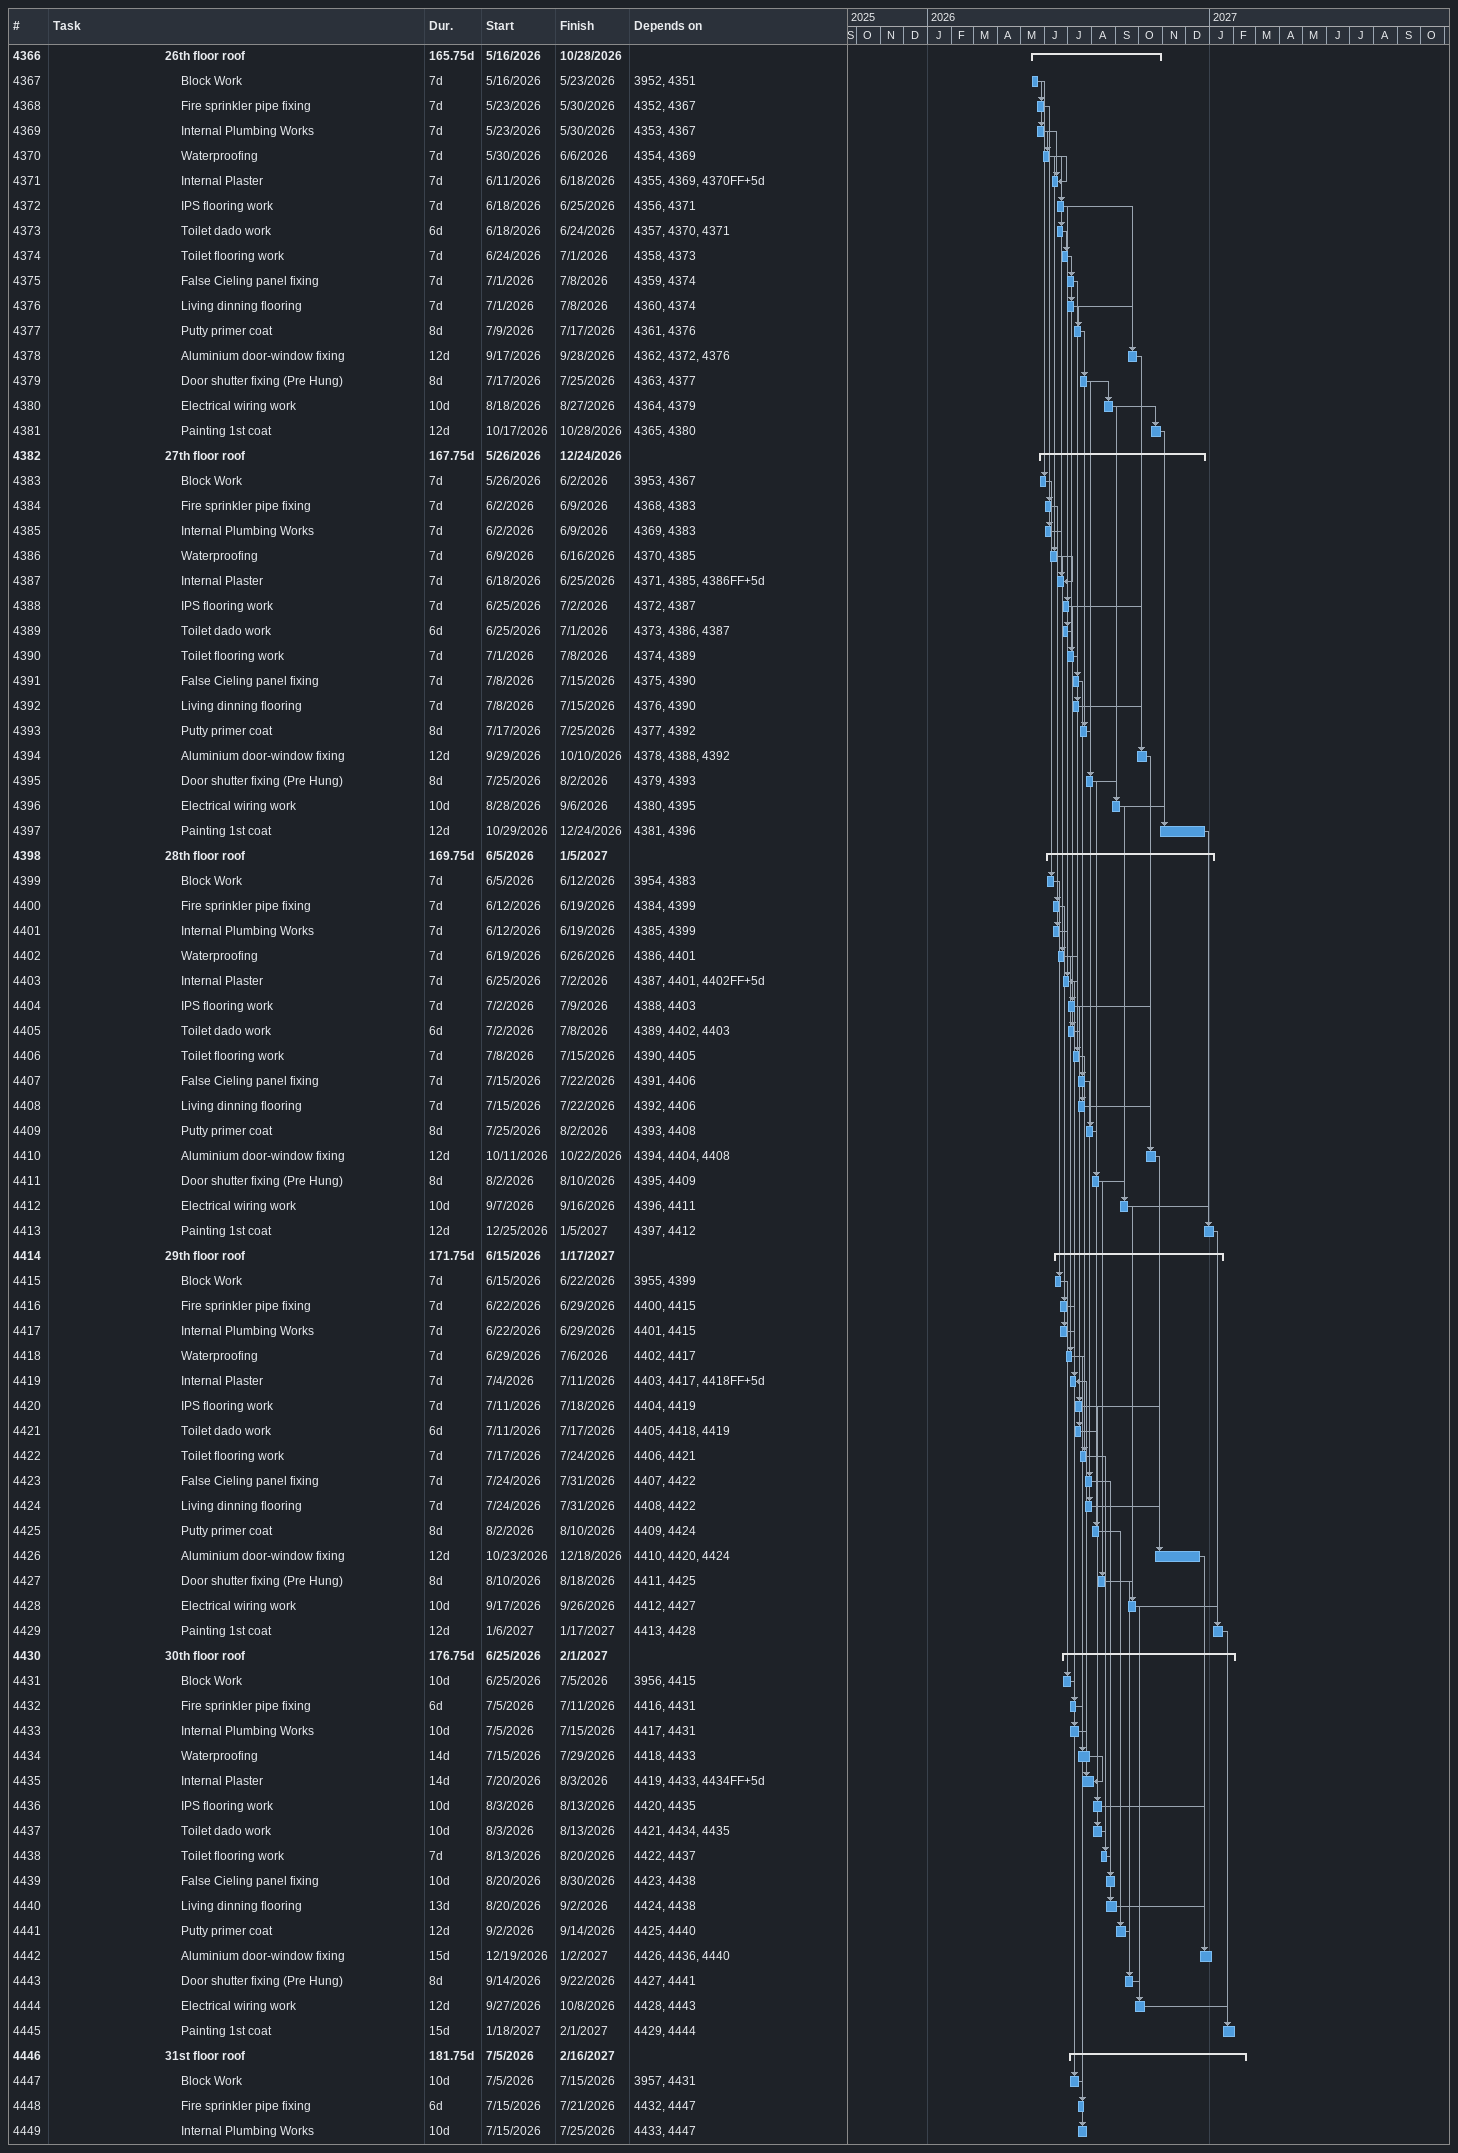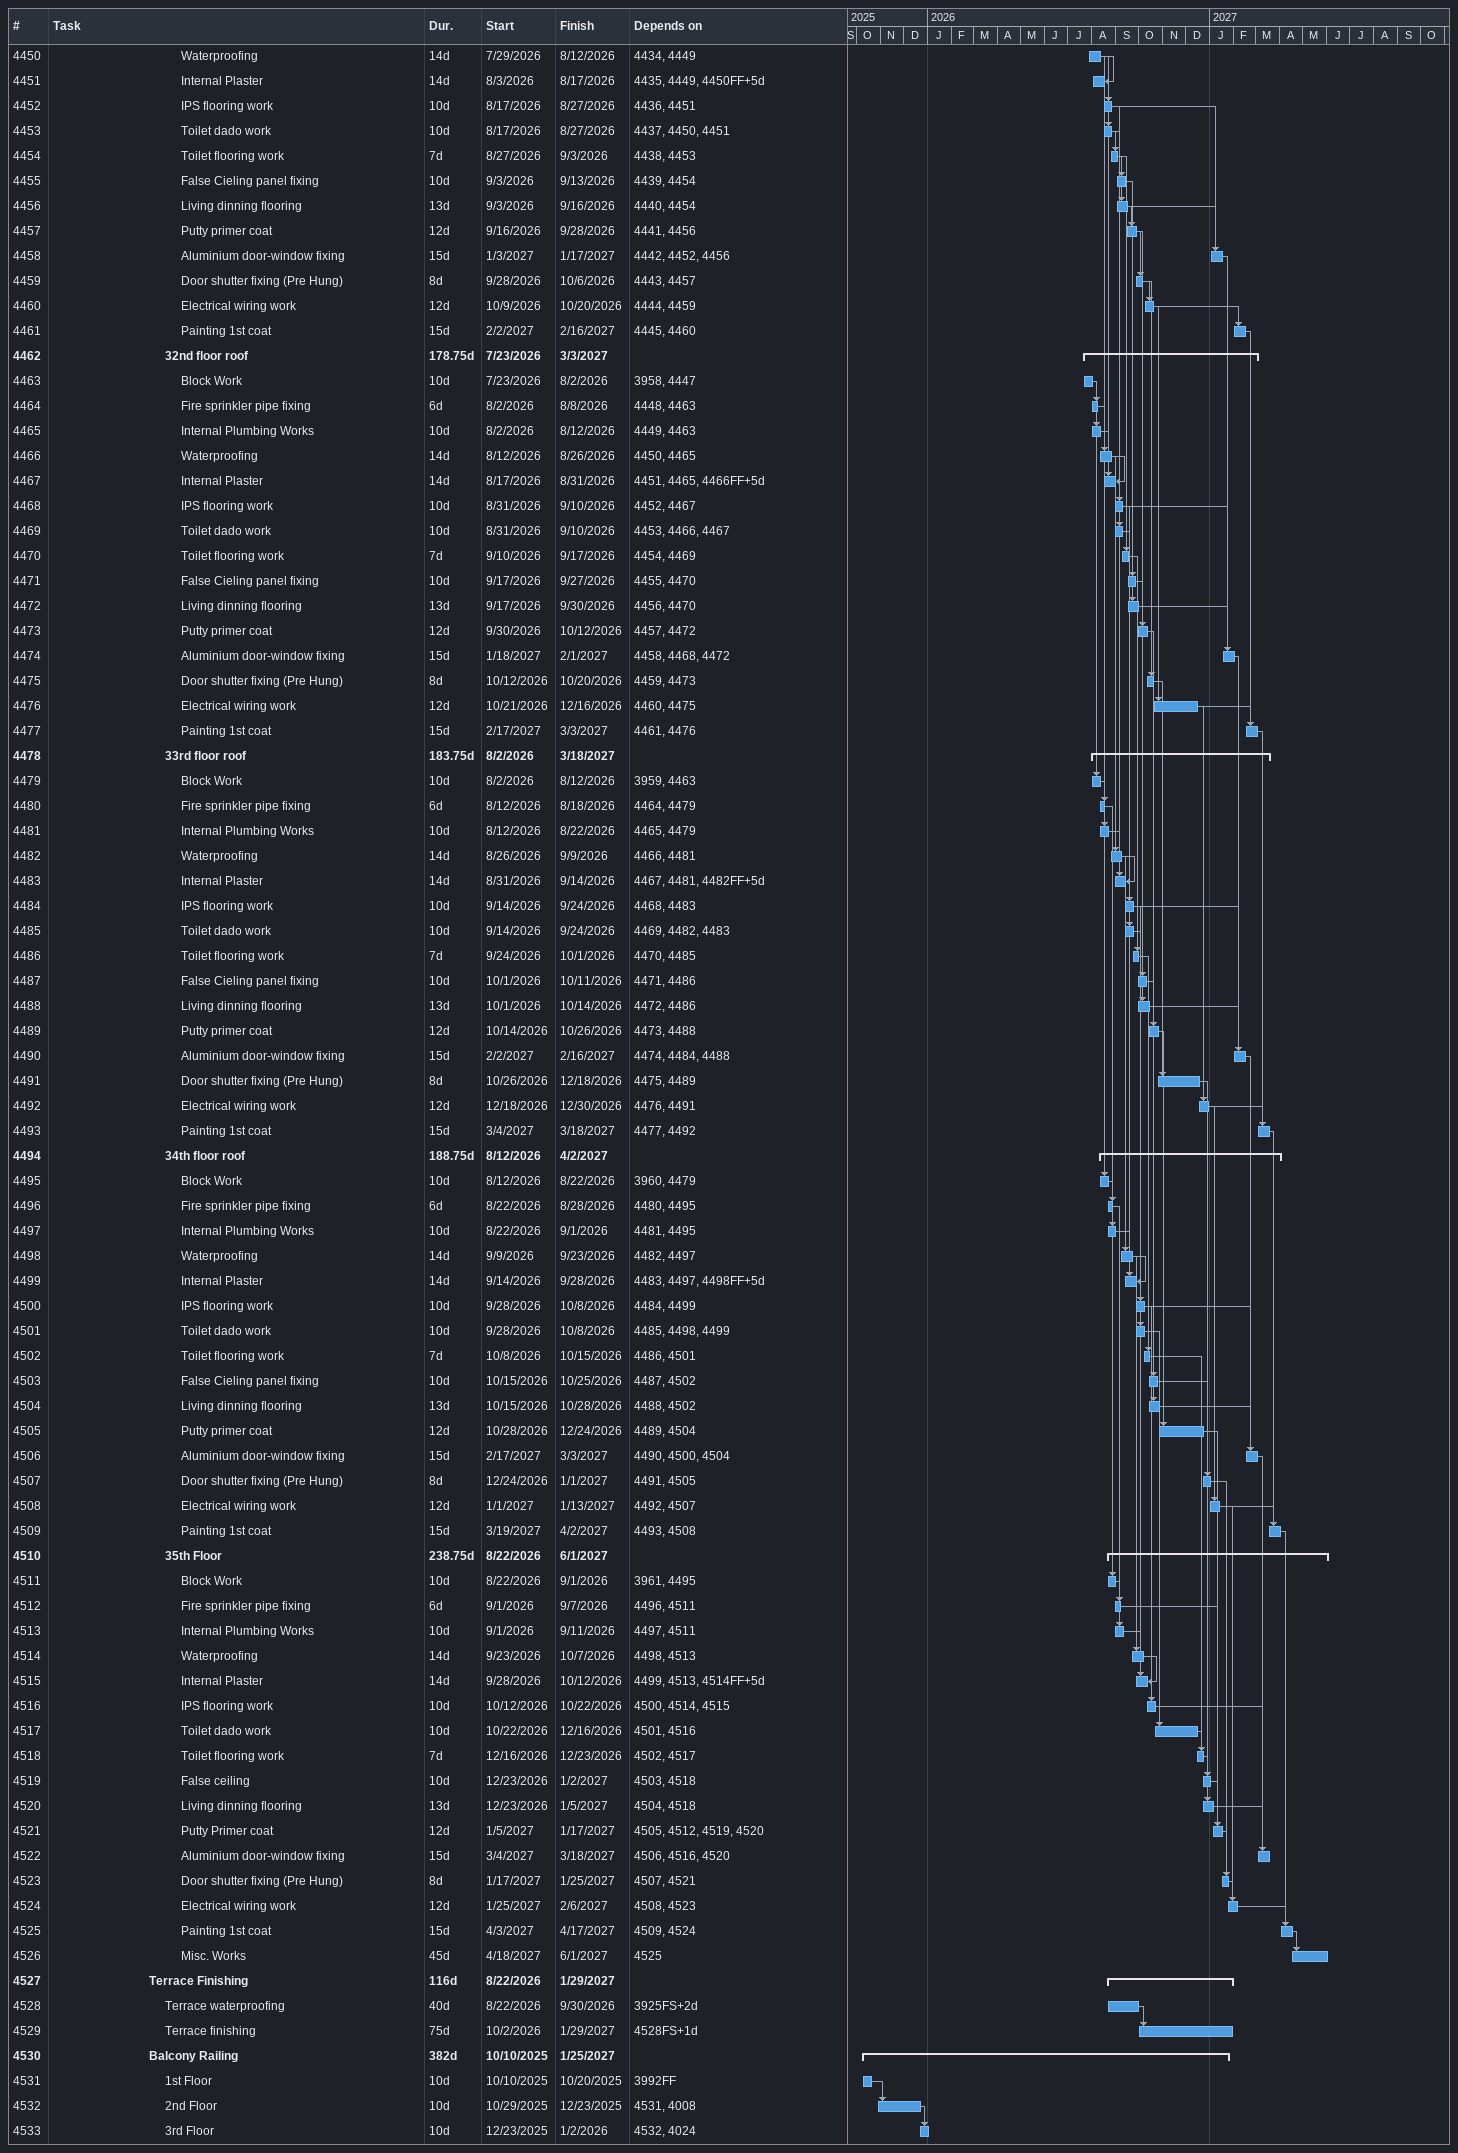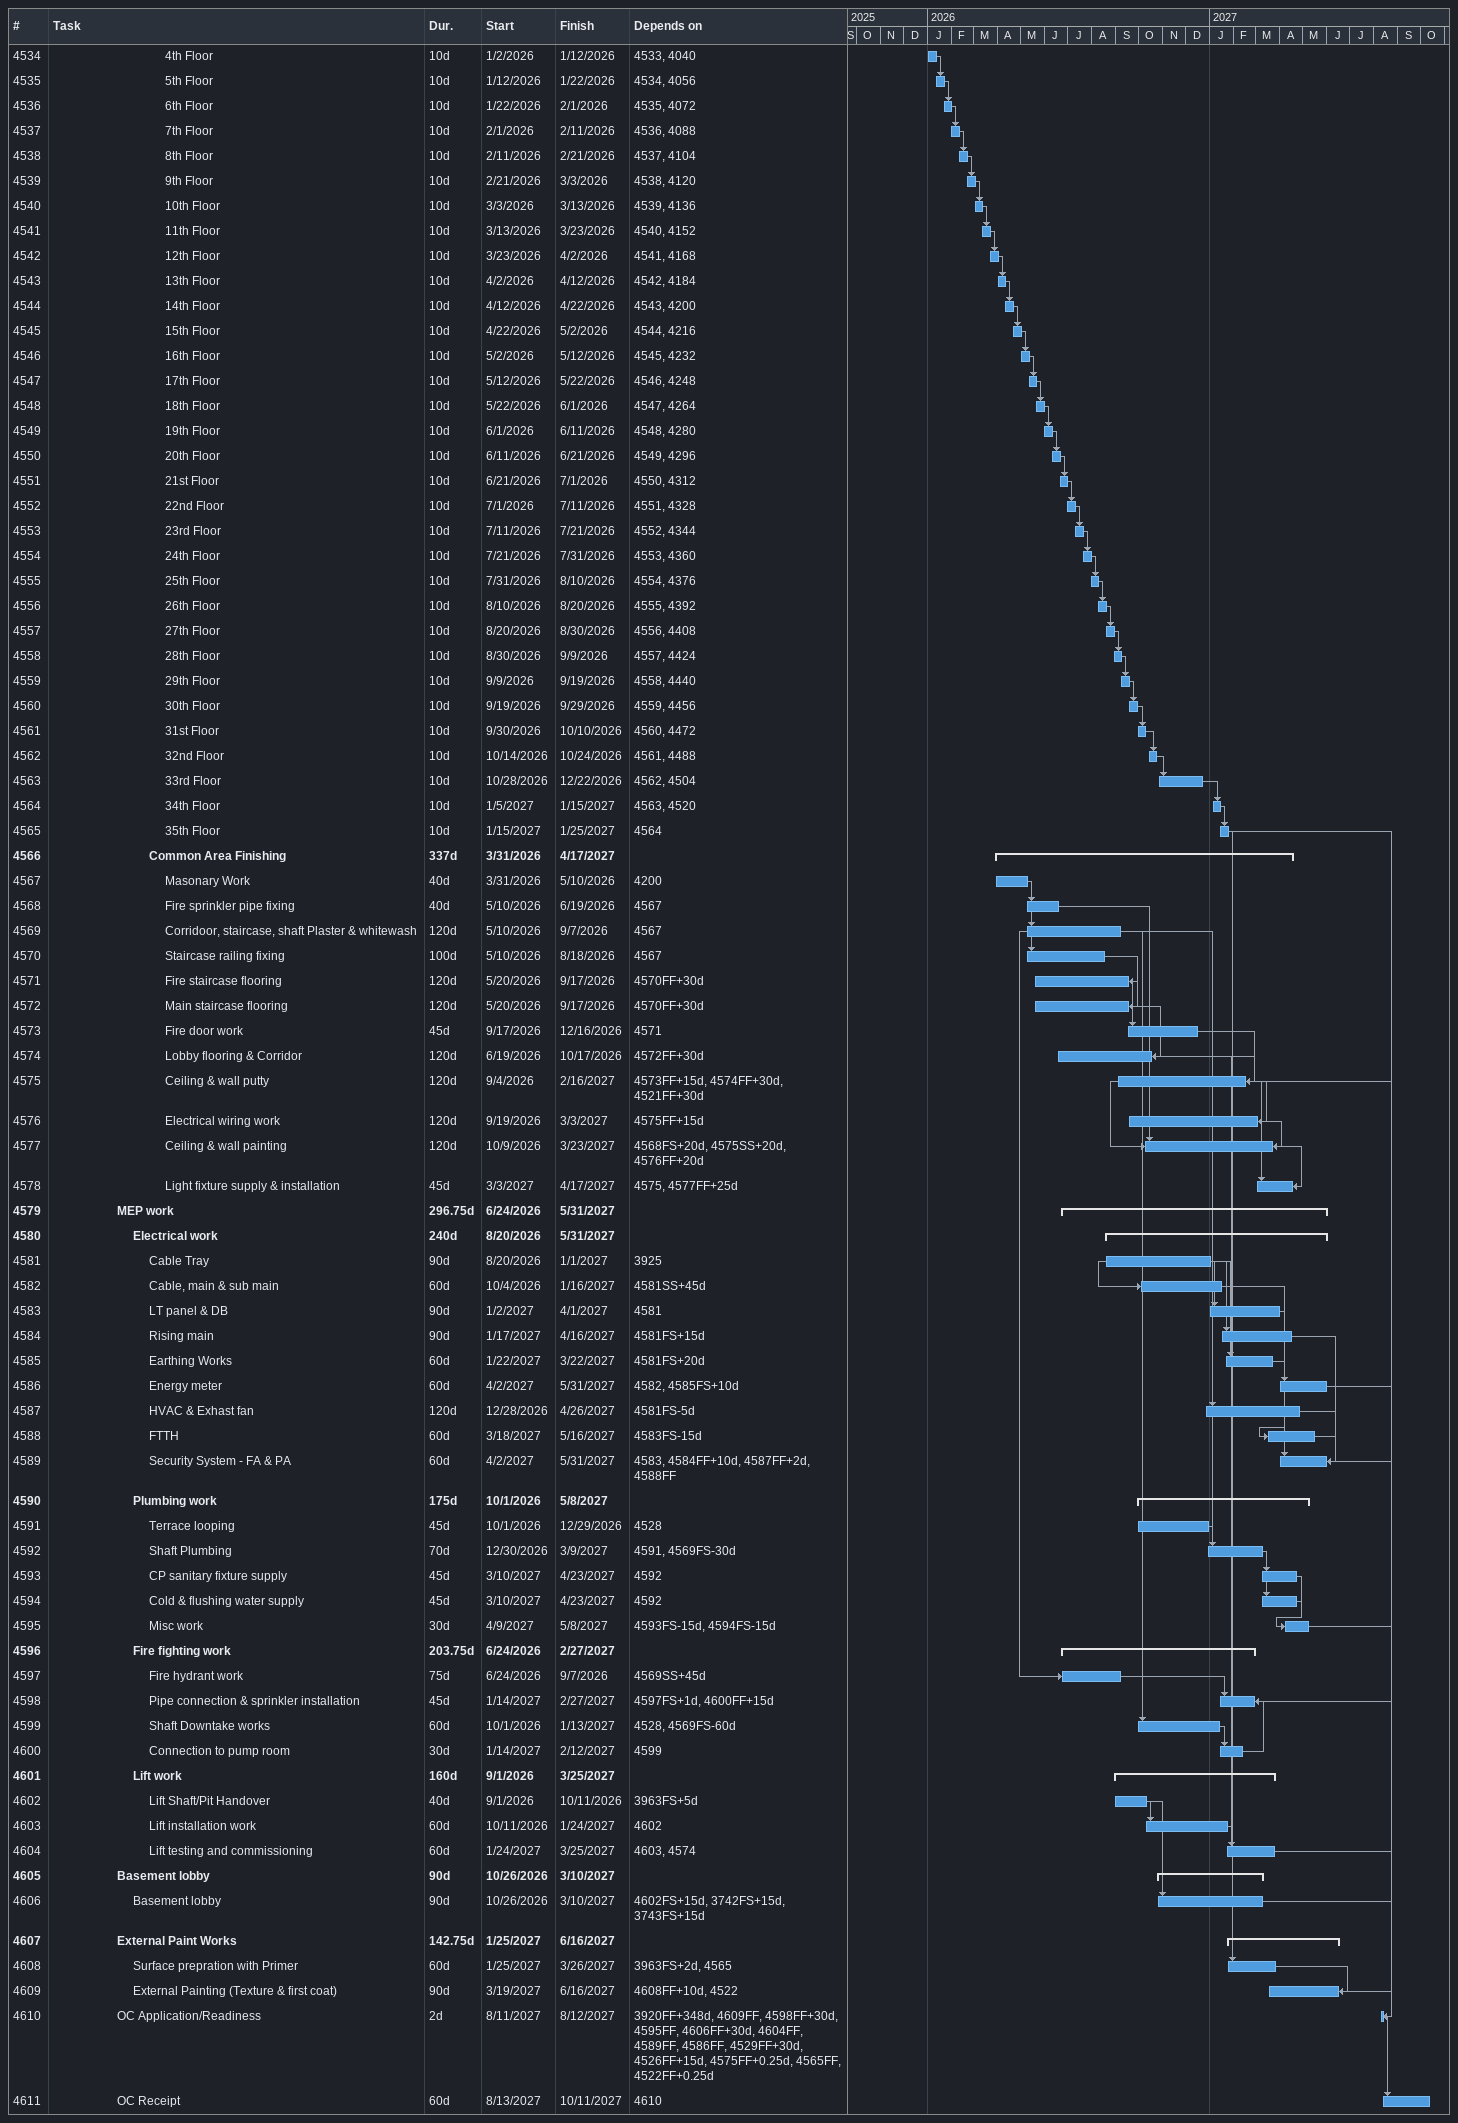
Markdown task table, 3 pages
| ID | Level | Task | Duration | Start | Finish | Predecessors |
|---|---|---|---|---|---|---|
| 4366 | 8 | **26th floor roof** | 165.75d | 2026-05-16 | 2026-10-28 |  |
| 4367 | 9 | Block Work | 7d | 2026-05-16 | 2026-05-23 | 3952, 4351 |
| 4368 | 9 | Fire sprinkler pipe fixing | 7d | 2026-05-23 | 2026-05-30 | 4352, 4367 |
| 4369 | 9 | Internal Plumbing Works | 7d | 2026-05-23 | 2026-05-30 | 4353, 4367 |
| 4370 | 9 | Waterproofing | 7d | 2026-05-30 | 2026-06-06 | 4354, 4369 |
| 4371 | 9 | Internal Plaster | 7d | 2026-06-11 | 2026-06-18 | 4355, 4369, 4370FF+5d |
| 4372 | 9 | IPS flooring work | 7d | 2026-06-18 | 2026-06-25 | 4356, 4371 |
| 4373 | 9 | Toilet dado work | 6d | 2026-06-18 | 2026-06-24 | 4357, 4370, 4371 |
| 4374 | 9 | Toilet flooring work | 7d | 2026-06-24 | 2026-07-01 | 4358, 4373 |
| 4375 | 9 | False Cieling panel fixing | 7d | 2026-07-01 | 2026-07-08 | 4359, 4374 |
| 4376 | 9 | Living dinning flooring | 7d | 2026-07-01 | 2026-07-08 | 4360, 4374 |
| 4377 | 9 | Putty primer coat | 8d | 2026-07-09 | 2026-07-17 | 4361, 4376 |
| 4378 | 9 | Aluminium door-window fixing | 12d | 2026-09-17 | 2026-09-28 | 4362, 4372, 4376 |
| 4379 | 9 | Door shutter fixing (Pre Hung) | 8d | 2026-07-17 | 2026-07-25 | 4363, 4377 |
| 4380 | 9 | Electrical wiring work | 10d | 2026-08-18 | 2026-08-27 | 4364, 4379 |
| 4381 | 9 | Painting 1st coat | 12d | 2026-10-17 | 2026-10-28 | 4365, 4380 |
| 4382 | 8 | **27th floor roof** | 167.75d | 2026-05-26 | 2026-12-24 |  |
| 4383 | 9 | Block Work | 7d | 2026-05-26 | 2026-06-02 | 3953, 4367 |
| 4384 | 9 | Fire sprinkler pipe fixing | 7d | 2026-06-02 | 2026-06-09 | 4368, 4383 |
| 4385 | 9 | Internal Plumbing Works | 7d | 2026-06-02 | 2026-06-09 | 4369, 4383 |
| 4386 | 9 | Waterproofing | 7d | 2026-06-09 | 2026-06-16 | 4370, 4385 |
| 4387 | 9 | Internal Plaster | 7d | 2026-06-18 | 2026-06-25 | 4371, 4385, 4386FF+5d |
| 4388 | 9 | IPS flooring work | 7d | 2026-06-25 | 2026-07-02 | 4372, 4387 |
| 4389 | 9 | Toilet dado work | 6d | 2026-06-25 | 2026-07-01 | 4373, 4386, 4387 |
| 4390 | 9 | Toilet flooring work | 7d | 2026-07-01 | 2026-07-08 | 4374, 4389 |
| 4391 | 9 | False Cieling panel fixing | 7d | 2026-07-08 | 2026-07-15 | 4375, 4390 |
| 4392 | 9 | Living dinning flooring | 7d | 2026-07-08 | 2026-07-15 | 4376, 4390 |
| 4393 | 9 | Putty primer coat | 8d | 2026-07-17 | 2026-07-25 | 4377, 4392 |
| 4394 | 9 | Aluminium door-window fixing | 12d | 2026-09-29 | 2026-10-10 | 4378, 4388, 4392 |
| 4395 | 9 | Door shutter fixing (Pre Hung) | 8d | 2026-07-25 | 2026-08-02 | 4379, 4393 |
| 4396 | 9 | Electrical wiring work | 10d | 2026-08-28 | 2026-09-06 | 4380, 4395 |
| 4397 | 9 | Painting 1st coat | 12d | 2026-10-29 | 2026-12-24 | 4381, 4396 |
| 4398 | 8 | **28th floor roof** | 169.75d | 2026-06-05 | 2027-01-05 |  |
| 4399 | 9 | Block Work | 7d | 2026-06-05 | 2026-06-12 | 3954, 4383 |
| 4400 | 9 | Fire sprinkler pipe fixing | 7d | 2026-06-12 | 2026-06-19 | 4384, 4399 |
| 4401 | 9 | Internal Plumbing Works | 7d | 2026-06-12 | 2026-06-19 | 4385, 4399 |
| 4402 | 9 | Waterproofing | 7d | 2026-06-19 | 2026-06-26 | 4386, 4401 |
| 4403 | 9 | Internal Plaster | 7d | 2026-06-25 | 2026-07-02 | 4387, 4401, 4402FF+5d |
| 4404 | 9 | IPS flooring work | 7d | 2026-07-02 | 2026-07-09 | 4388, 4403 |
| 4405 | 9 | Toilet dado work | 6d | 2026-07-02 | 2026-07-08 | 4389, 4402, 4403 |
| 4406 | 9 | Toilet flooring work | 7d | 2026-07-08 | 2026-07-15 | 4390, 4405 |
| 4407 | 9 | False Cieling panel fixing | 7d | 2026-07-15 | 2026-07-22 | 4391, 4406 |
| 4408 | 9 | Living dinning flooring | 7d | 2026-07-15 | 2026-07-22 | 4392, 4406 |
| 4409 | 9 | Putty primer coat | 8d | 2026-07-25 | 2026-08-02 | 4393, 4408 |
| 4410 | 9 | Aluminium door-window fixing | 12d | 2026-10-11 | 2026-10-22 | 4394, 4404, 4408 |
| 4411 | 9 | Door shutter fixing (Pre Hung) | 8d | 2026-08-02 | 2026-08-10 | 4395, 4409 |
| 4412 | 9 | Electrical wiring work | 10d | 2026-09-07 | 2026-09-16 | 4396, 4411 |
| 4413 | 9 | Painting 1st coat | 12d | 2026-12-25 | 2027-01-05 | 4397, 4412 |
| 4414 | 8 | **29th floor roof** | 171.75d | 2026-06-15 | 2027-01-17 |  |
| 4415 | 9 | Block Work | 7d | 2026-06-15 | 2026-06-22 | 3955, 4399 |
| 4416 | 9 | Fire sprinkler pipe fixing | 7d | 2026-06-22 | 2026-06-29 | 4400, 4415 |
| 4417 | 9 | Internal Plumbing Works | 7d | 2026-06-22 | 2026-06-29 | 4401, 4415 |
| 4418 | 9 | Waterproofing | 7d | 2026-06-29 | 2026-07-06 | 4402, 4417 |
| 4419 | 9 | Internal Plaster | 7d | 2026-07-04 | 2026-07-11 | 4403, 4417, 4418FF+5d |
| 4420 | 9 | IPS flooring work | 7d | 2026-07-11 | 2026-07-18 | 4404, 4419 |
| 4421 | 9 | Toilet dado work | 6d | 2026-07-11 | 2026-07-17 | 4405, 4418, 4419 |
| 4422 | 9 | Toilet flooring work | 7d | 2026-07-17 | 2026-07-24 | 4406, 4421 |
| 4423 | 9 | False Cieling panel fixing | 7d | 2026-07-24 | 2026-07-31 | 4407, 4422 |
| 4424 | 9 | Living dinning flooring | 7d | 2026-07-24 | 2026-07-31 | 4408, 4422 |
| 4425 | 9 | Putty primer coat | 8d | 2026-08-02 | 2026-08-10 | 4409, 4424 |
| 4426 | 9 | Aluminium door-window fixing | 12d | 2026-10-23 | 2026-12-18 | 4410, 4420, 4424 |
| 4427 | 9 | Door shutter fixing (Pre Hung) | 8d | 2026-08-10 | 2026-08-18 | 4411, 4425 |
| 4428 | 9 | Electrical wiring work | 10d | 2026-09-17 | 2026-09-26 | 4412, 4427 |
| 4429 | 9 | Painting 1st coat | 12d | 2027-01-06 | 2027-01-17 | 4413, 4428 |
| 4430 | 8 | **30th floor roof** | 176.75d | 2026-06-25 | 2027-02-01 |  |
| 4431 | 9 | Block Work | 10d | 2026-06-25 | 2026-07-05 | 3956, 4415 |
| 4432 | 9 | Fire sprinkler pipe fixing | 6d | 2026-07-05 | 2026-07-11 | 4416, 4431 |
| 4433 | 9 | Internal Plumbing Works | 10d | 2026-07-05 | 2026-07-15 | 4417, 4431 |
| 4434 | 9 | Waterproofing | 14d | 2026-07-15 | 2026-07-29 | 4418, 4433 |
| 4435 | 9 | Internal Plaster | 14d | 2026-07-20 | 2026-08-03 | 4419, 4433, 4434FF+5d |
| 4436 | 9 | IPS flooring work | 10d | 2026-08-03 | 2026-08-13 | 4420, 4435 |
| 4437 | 9 | Toilet dado work | 10d | 2026-08-03 | 2026-08-13 | 4421, 4434, 4435 |
| 4438 | 9 | Toilet flooring work | 7d | 2026-08-13 | 2026-08-20 | 4422, 4437 |
| 4439 | 9 | False Cieling panel fixing | 10d | 2026-08-20 | 2026-08-30 | 4423, 4438 |
| 4440 | 9 | Living dinning flooring | 13d | 2026-08-20 | 2026-09-02 | 4424, 4438 |
| 4441 | 9 | Putty primer coat | 12d | 2026-09-02 | 2026-09-14 | 4425, 4440 |
| 4442 | 9 | Aluminium door-window fixing | 15d | 2026-12-19 | 2027-01-02 | 4426, 4436, 4440 |
| 4443 | 9 | Door shutter fixing (Pre Hung) | 8d | 2026-09-14 | 2026-09-22 | 4427, 4441 |
| 4444 | 9 | Electrical wiring work | 12d | 2026-09-27 | 2026-10-08 | 4428, 4443 |
| 4445 | 9 | Painting 1st coat | 15d | 2027-01-18 | 2027-02-01 | 4429, 4444 |
| 4446 | 8 | **31st floor roof** | 181.75d | 2026-07-05 | 2027-02-16 |  |
| 4447 | 9 | Block Work | 10d | 2026-07-05 | 2026-07-15 | 3957, 4431 |
| 4448 | 9 | Fire sprinkler pipe fixing | 6d | 2026-07-15 | 2026-07-21 | 4432, 4447 |
| 4449 | 9 | Internal Plumbing Works | 10d | 2026-07-15 | 2026-07-25 | 4433, 4447 |
| 4450 | 9 | Waterproofing | 14d | 2026-07-29 | 2026-08-12 | 4434, 4449 |
| 4451 | 9 | Internal Plaster | 14d | 2026-08-03 | 2026-08-17 | 4435, 4449, 4450FF+5d |
| 4452 | 9 | IPS flooring work | 10d | 2026-08-17 | 2026-08-27 | 4436, 4451 |
| 4453 | 9 | Toilet dado work | 10d | 2026-08-17 | 2026-08-27 | 4437, 4450, 4451 |
| 4454 | 9 | Toilet flooring work | 7d | 2026-08-27 | 2026-09-03 | 4438, 4453 |
| 4455 | 9 | False Cieling panel fixing | 10d | 2026-09-03 | 2026-09-13 | 4439, 4454 |
| 4456 | 9 | Living dinning flooring | 13d | 2026-09-03 | 2026-09-16 | 4440, 4454 |
| 4457 | 9 | Putty primer coat | 12d | 2026-09-16 | 2026-09-28 | 4441, 4456 |
| 4458 | 9 | Aluminium door-window fixing | 15d | 2027-01-03 | 2027-01-17 | 4442, 4452, 4456 |
| 4459 | 9 | Door shutter fixing (Pre Hung) | 8d | 2026-09-28 | 2026-10-06 | 4443, 4457 |
| 4460 | 9 | Electrical wiring work | 12d | 2026-10-09 | 2026-10-20 | 4444, 4459 |
| 4461 | 9 | Painting 1st coat | 15d | 2027-02-02 | 2027-02-16 | 4445, 4460 |
| 4462 | 8 | **32nd floor roof** | 178.75d | 2026-07-23 | 2027-03-03 |  |
| 4463 | 9 | Block Work | 10d | 2026-07-23 | 2026-08-02 | 3958, 4447 |
| 4464 | 9 | Fire sprinkler pipe fixing | 6d | 2026-08-02 | 2026-08-08 | 4448, 4463 |
| 4465 | 9 | Internal Plumbing Works | 10d | 2026-08-02 | 2026-08-12 | 4449, 4463 |
| 4466 | 9 | Waterproofing | 14d | 2026-08-12 | 2026-08-26 | 4450, 4465 |
| 4467 | 9 | Internal Plaster | 14d | 2026-08-17 | 2026-08-31 | 4451, 4465, 4466FF+5d |
| 4468 | 9 | IPS flooring work | 10d | 2026-08-31 | 2026-09-10 | 4452, 4467 |
| 4469 | 9 | Toilet dado work | 10d | 2026-08-31 | 2026-09-10 | 4453, 4466, 4467 |
| 4470 | 9 | Toilet flooring work | 7d | 2026-09-10 | 2026-09-17 | 4454, 4469 |
| 4471 | 9 | False Cieling panel fixing | 10d | 2026-09-17 | 2026-09-27 | 4455, 4470 |
| 4472 | 9 | Living dinning flooring | 13d | 2026-09-17 | 2026-09-30 | 4456, 4470 |
| 4473 | 9 | Putty primer coat | 12d | 2026-09-30 | 2026-10-12 | 4457, 4472 |
| 4474 | 9 | Aluminium door-window fixing | 15d | 2027-01-18 | 2027-02-01 | 4458, 4468, 4472 |
| 4475 | 9 | Door shutter fixing (Pre Hung) | 8d | 2026-10-12 | 2026-10-20 | 4459, 4473 |
| 4476 | 9 | Electrical wiring work | 12d | 2026-10-21 | 2026-12-16 | 4460, 4475 |
| 4477 | 9 | Painting 1st coat | 15d | 2027-02-17 | 2027-03-03 | 4461, 4476 |
| 4478 | 8 | **33rd floor roof** | 183.75d | 2026-08-02 | 2027-03-18 |  |
| 4479 | 9 | Block Work | 10d | 2026-08-02 | 2026-08-12 | 3959, 4463 |
| 4480 | 9 | Fire sprinkler pipe fixing | 6d | 2026-08-12 | 2026-08-18 | 4464, 4479 |
| 4481 | 9 | Internal Plumbing Works | 10d | 2026-08-12 | 2026-08-22 | 4465, 4479 |
| 4482 | 9 | Waterproofing | 14d | 2026-08-26 | 2026-09-09 | 4466, 4481 |
| 4483 | 9 | Internal Plaster | 14d | 2026-08-31 | 2026-09-14 | 4467, 4481, 4482FF+5d |
| 4484 | 9 | IPS flooring work | 10d | 2026-09-14 | 2026-09-24 | 4468, 4483 |
| 4485 | 9 | Toilet dado work | 10d | 2026-09-14 | 2026-09-24 | 4469, 4482, 4483 |
| 4486 | 9 | Toilet flooring work | 7d | 2026-09-24 | 2026-10-01 | 4470, 4485 |
| 4487 | 9 | False Cieling panel fixing | 10d | 2026-10-01 | 2026-10-11 | 4471, 4486 |
| 4488 | 9 | Living dinning flooring | 13d | 2026-10-01 | 2026-10-14 | 4472, 4486 |
| 4489 | 9 | Putty primer coat | 12d | 2026-10-14 | 2026-10-26 | 4473, 4488 |
| 4490 | 9 | Aluminium door-window fixing | 15d | 2027-02-02 | 2027-02-16 | 4474, 4484, 4488 |
| 4491 | 9 | Door shutter fixing (Pre Hung) | 8d | 2026-10-26 | 2026-12-18 | 4475, 4489 |
| 4492 | 9 | Electrical wiring work | 12d | 2026-12-18 | 2026-12-30 | 4476, 4491 |
| 4493 | 9 | Painting 1st coat | 15d | 2027-03-04 | 2027-03-18 | 4477, 4492 |
| 4494 | 8 | **34th floor roof** | 188.75d | 2026-08-12 | 2027-04-02 |  |
| 4495 | 9 | Block Work | 10d | 2026-08-12 | 2026-08-22 | 3960, 4479 |
| 4496 | 9 | Fire sprinkler pipe fixing | 6d | 2026-08-22 | 2026-08-28 | 4480, 4495 |
| 4497 | 9 | Internal Plumbing Works | 10d | 2026-08-22 | 2026-09-01 | 4481, 4495 |
| 4498 | 9 | Waterproofing | 14d | 2026-09-09 | 2026-09-23 | 4482, 4497 |
| 4499 | 9 | Internal Plaster | 14d | 2026-09-14 | 2026-09-28 | 4483, 4497, 4498FF+5d |
| 4500 | 9 | IPS flooring work | 10d | 2026-09-28 | 2026-10-08 | 4484, 4499 |
| 4501 | 9 | Toilet dado work | 10d | 2026-09-28 | 2026-10-08 | 4485, 4498, 4499 |
| 4502 | 9 | Toilet flooring work | 7d | 2026-10-08 | 2026-10-15 | 4486, 4501 |
| 4503 | 9 | False Cieling panel fixing | 10d | 2026-10-15 | 2026-10-25 | 4487, 4502 |
| 4504 | 9 | Living dinning flooring | 13d | 2026-10-15 | 2026-10-28 | 4488, 4502 |
| 4505 | 9 | Putty primer coat | 12d | 2026-10-28 | 2026-12-24 | 4489, 4504 |
| 4506 | 9 | Aluminium door-window fixing | 15d | 2027-02-17 | 2027-03-03 | 4490, 4500, 4504 |
| 4507 | 9 | Door shutter fixing (Pre Hung) | 8d | 2026-12-24 | 2027-01-01 | 4491, 4505 |
| 4508 | 9 | Electrical wiring work | 12d | 2027-01-01 | 2027-01-13 | 4492, 4507 |
| 4509 | 9 | Painting 1st coat | 15d | 2027-03-19 | 2027-04-02 | 4493, 4508 |
| 4510 | 8 | **35th Floor** | 238.75d | 2026-08-22 | 2027-06-01 |  |
| 4511 | 9 | Block Work | 10d | 2026-08-22 | 2026-09-01 | 3961, 4495 |
| 4512 | 9 | Fire sprinkler pipe fixing | 6d | 2026-09-01 | 2026-09-07 | 4496, 4511 |
| 4513 | 9 | Internal Plumbing Works | 10d | 2026-09-01 | 2026-09-11 | 4497, 4511 |
| 4514 | 9 | Waterproofing | 14d | 2026-09-23 | 2026-10-07 | 4498, 4513 |
| 4515 | 9 | Internal Plaster | 14d | 2026-09-28 | 2026-10-12 | 4499, 4513, 4514FF+5d |
| 4516 | 9 | IPS flooring work | 10d | 2026-10-12 | 2026-10-22 | 4500, 4514, 4515 |
| 4517 | 9 | Toilet dado work | 10d | 2026-10-22 | 2026-12-16 | 4501, 4516 |
| 4518 | 9 | Toilet flooring work | 7d | 2026-12-16 | 2026-12-23 | 4502, 4517 |
| 4519 | 9 | False ceiling | 10d | 2026-12-23 | 2027-01-02 | 4503, 4518 |
| 4520 | 9 | Living dinning flooring | 13d | 2026-12-23 | 2027-01-05 | 4504, 4518 |
| 4521 | 9 | Putty Primer coat | 12d | 2027-01-05 | 2027-01-17 | 4505, 4512, 4519, 4520 |
| 4522 | 9 | Aluminium door-window fixing | 15d | 2027-03-04 | 2027-03-18 | 4506, 4516, 4520 |
| 4523 | 9 | Door shutter fixing (Pre Hung) | 8d | 2027-01-17 | 2027-01-25 | 4507, 4521 |
| 4524 | 9 | Electrical wiring work | 12d | 2027-01-25 | 2027-02-06 | 4508, 4523 |
| 4525 | 9 | Painting 1st coat | 15d | 2027-04-03 | 2027-04-17 | 4509, 4524 |
| 4526 | 9 | Misc. Works | 45d | 2027-04-18 | 2027-06-01 | 4525 |
| 4527 | 7 | **Terrace Finishing** | 116d | 2026-08-22 | 2027-01-29 |  |
| 4528 | 8 | Terrace waterproofing | 40d | 2026-08-22 | 2026-09-30 | 3925FS+2d |
| 4529 | 8 | Terrace finishing | 75d | 2026-10-02 | 2027-01-29 | 4528FS+1d |
| 4530 | 7 | **Balcony Railing** | 382d | 2025-10-10 | 2027-01-25 |  |
| 4531 | 8 | 1st Floor | 10d | 2025-10-10 | 2025-10-20 | 3992FF |
| 4532 | 8 | 2nd Floor | 10d | 2025-10-29 | 2025-12-23 | 4531, 4008 |
| 4533 | 8 | 3rd Floor | 10d | 2025-12-23 | 2026-01-02 | 4532, 4024 |
| 4534 | 8 | 4th Floor | 10d | 2026-01-02 | 2026-01-12 | 4533, 4040 |
| 4535 | 8 | 5th Floor | 10d | 2026-01-12 | 2026-01-22 | 4534, 4056 |
| 4536 | 8 | 6th Floor | 10d | 2026-01-22 | 2026-02-01 | 4535, 4072 |
| 4537 | 8 | 7th Floor | 10d | 2026-02-01 | 2026-02-11 | 4536, 4088 |
| 4538 | 8 | 8th Floor | 10d | 2026-02-11 | 2026-02-21 | 4537, 4104 |
| 4539 | 8 | 9th Floor | 10d | 2026-02-21 | 2026-03-03 | 4538, 4120 |
| 4540 | 8 | 10th Floor | 10d | 2026-03-03 | 2026-03-13 | 4539, 4136 |
| 4541 | 8 | 11th Floor | 10d | 2026-03-13 | 2026-03-23 | 4540, 4152 |
| 4542 | 8 | 12th Floor | 10d | 2026-03-23 | 2026-04-02 | 4541, 4168 |
| 4543 | 8 | 13th Floor | 10d | 2026-04-02 | 2026-04-12 | 4542, 4184 |
| 4544 | 8 | 14th Floor | 10d | 2026-04-12 | 2026-04-22 | 4543, 4200 |
| 4545 | 8 | 15th Floor | 10d | 2026-04-22 | 2026-05-02 | 4544, 4216 |
| 4546 | 8 | 16th Floor | 10d | 2026-05-02 | 2026-05-12 | 4545, 4232 |
| 4547 | 8 | 17th Floor | 10d | 2026-05-12 | 2026-05-22 | 4546, 4248 |
| 4548 | 8 | 18th Floor | 10d | 2026-05-22 | 2026-06-01 | 4547, 4264 |
| 4549 | 8 | 19th Floor | 10d | 2026-06-01 | 2026-06-11 | 4548, 4280 |
| 4550 | 8 | 20th Floor | 10d | 2026-06-11 | 2026-06-21 | 4549, 4296 |
| 4551 | 8 | 21st Floor | 10d | 2026-06-21 | 2026-07-01 | 4550, 4312 |
| 4552 | 8 | 22nd Floor | 10d | 2026-07-01 | 2026-07-11 | 4551, 4328 |
| 4553 | 8 | 23rd Floor | 10d | 2026-07-11 | 2026-07-21 | 4552, 4344 |
| 4554 | 8 | 24th Floor | 10d | 2026-07-21 | 2026-07-31 | 4553, 4360 |
| 4555 | 8 | 25th Floor | 10d | 2026-07-31 | 2026-08-10 | 4554, 4376 |
| 4556 | 8 | 26th Floor | 10d | 2026-08-10 | 2026-08-20 | 4555, 4392 |
| 4557 | 8 | 27th Floor | 10d | 2026-08-20 | 2026-08-30 | 4556, 4408 |
| 4558 | 8 | 28th Floor | 10d | 2026-08-30 | 2026-09-09 | 4557, 4424 |
| 4559 | 8 | 29th Floor | 10d | 2026-09-09 | 2026-09-19 | 4558, 4440 |
| 4560 | 8 | 30th Floor | 10d | 2026-09-19 | 2026-09-29 | 4559, 4456 |
| 4561 | 8 | 31st Floor | 10d | 2026-09-30 | 2026-10-10 | 4560, 4472 |
| 4562 | 8 | 32nd Floor | 10d | 2026-10-14 | 2026-10-24 | 4561, 4488 |
| 4563 | 8 | 33rd Floor | 10d | 2026-10-28 | 2026-12-22 | 4562, 4504 |
| 4564 | 8 | 34th Floor | 10d | 2027-01-05 | 2027-01-15 | 4563, 4520 |
| 4565 | 8 | 35th Floor | 10d | 2027-01-15 | 2027-01-25 | 4564 |
| 4566 | 7 | **Common Area Finishing** | 337d | 2026-03-31 | 2027-04-17 |  |
| 4567 | 8 | Masonary Work | 40d | 2026-03-31 | 2026-05-10 | 4200 |
| 4568 | 8 | Fire sprinkler pipe fixing | 40d | 2026-05-10 | 2026-06-19 | 4567 |
| 4569 | 8 | Corridoor, staircase, shaft Plaster & whitewash | 120d | 2026-05-10 | 2026-09-07 | 4567 |
| 4570 | 8 | Staircase railing fixing | 100d | 2026-05-10 | 2026-08-18 | 4567 |
| 4571 | 8 | Fire staircase flooring | 120d | 2026-05-20 | 2026-09-17 | 4570FF+30d |
| 4572 | 8 | Main staircase flooring | 120d | 2026-05-20 | 2026-09-17 | 4570FF+30d |
| 4573 | 8 | Fire door work | 45d | 2026-09-17 | 2026-12-16 | 4571 |
| 4574 | 8 | Lobby flooring & Corridor | 120d | 2026-06-19 | 2026-10-17 | 4572FF+30d |
| 4575 | 8 | Ceiling & wall putty | 120d | 2026-09-04 | 2027-02-16 | 4573FF+15d, 4574FF+30d, 4521FF+30d |
| 4576 | 8 | Electrical wiring work | 120d | 2026-09-19 | 2027-03-03 | 4575FF+15d |
| 4577 | 8 | Ceiling & wall painting | 120d | 2026-10-09 | 2027-03-23 | 4568FS+20d, 4575SS+20d, 4576FF+20d |
| 4578 | 8 | Light fixture supply & installation | 45d | 2027-03-03 | 2027-04-17 | 4575, 4577FF+25d |
| 4579 | 5 | **MEP work** | 296.75d | 2026-06-24 | 2027-05-31 |  |
| 4580 | 6 | **Electrical work** | 240d | 2026-08-20 | 2027-05-31 |  |
| 4581 | 7 | Cable Tray | 90d | 2026-08-20 | 2027-01-01 | 3925 |
| 4582 | 7 | Cable, main & sub main | 60d | 2026-10-04 | 2027-01-16 | 4581SS+45d |
| 4583 | 7 | LT panel & DB | 90d | 2027-01-02 | 2027-04-01 | 4581 |
| 4584 | 7 | Rising main | 90d | 2027-01-17 | 2027-04-16 | 4581FS+15d |
| 4585 | 7 | Earthing Works | 60d | 2027-01-22 | 2027-03-22 | 4581FS+20d |
| 4586 | 7 | Energy meter | 60d | 2027-04-02 | 2027-05-31 | 4582, 4585FS+10d |
| 4587 | 7 | HVAC & Exhast fan | 120d | 2026-12-28 | 2027-04-26 | 4581FS-5d |
| 4588 | 7 | FTTH | 60d | 2027-03-18 | 2027-05-16 | 4583FS-15d |
| 4589 | 7 | Security System - FA & PA | 60d | 2027-04-02 | 2027-05-31 | 4583, 4584FF+10d, 4587FF+2d, 4588FF |
| 4590 | 6 | **Plumbing work** | 175d | 2026-10-01 | 2027-05-08 |  |
| 4591 | 7 | Terrace looping | 45d | 2026-10-01 | 2026-12-29 | 4528 |
| 4592 | 7 | Shaft Plumbing | 70d | 2026-12-30 | 2027-03-09 | 4591, 4569FS-30d |
| 4593 | 7 | CP sanitary fixture supply | 45d | 2027-03-10 | 2027-04-23 | 4592 |
| 4594 | 7 | Cold & flushing water supply | 45d | 2027-03-10 | 2027-04-23 | 4592 |
| 4595 | 7 | Misc work | 30d | 2027-04-09 | 2027-05-08 | 4593FS-15d, 4594FS-15d |
| 4596 | 6 | **Fire fighting work** | 203.75d | 2026-06-24 | 2027-02-27 |  |
| 4597 | 7 | Fire hydrant work | 75d | 2026-06-24 | 2026-09-07 | 4569SS+45d |
| 4598 | 7 | Pipe connection & sprinkler installation | 45d | 2027-01-14 | 2027-02-27 | 4597FS+1d, 4600FF+15d |
| 4599 | 7 | Shaft Downtake works | 60d | 2026-10-01 | 2027-01-13 | 4528, 4569FS-60d |
| 4600 | 7 | Connection to pump room | 30d | 2027-01-14 | 2027-02-12 | 4599 |
| 4601 | 6 | **Lift work** | 160d | 2026-09-01 | 2027-03-25 |  |
| 4602 | 7 | Lift Shaft/Pit Handover | 40d | 2026-09-01 | 2026-10-11 | 3963FS+5d |
| 4603 | 7 | Lift installation work | 60d | 2026-10-11 | 2027-01-24 | 4602 |
| 4604 | 7 | Lift testing and commissioning | 60d | 2027-01-24 | 2027-03-25 | 4603, 4574 |
| 4605 | 5 | **Basement lobby** | 90d | 2026-10-26 | 2027-03-10 |  |
| 4606 | 6 | Basement lobby | 90d | 2026-10-26 | 2027-03-10 | 4602FS+15d, 3742FS+15d, 3743FS+15d |
| 4607 | 5 | **External Paint Works** | 142.75d | 2027-01-25 | 2027-06-16 |  |
| 4608 | 6 | Surface prepration with Primer | 60d | 2027-01-25 | 2027-03-26 | 3963FS+2d, 4565 |
| 4609 | 6 | External Painting (Texture & first coat) | 90d | 2027-03-19 | 2027-06-16 | 4608FF+10d, 4522 |
| 4610 | 5 | OC Application/Readiness | 2d | 2027-08-11 | 2027-08-12 | 3920FF+348d, 4609FF, 4598FF+30d, 4595FF, 4606FF+30d, 4604FF, 4589FF, 4586FF, 4529FF+30d, 4526FF+15d, 4575FF+0.25d, 4565FF, 4522FF+0.25d |
| 4611 | 5 | OC Receipt | 60d | 2027-08-13 | 2027-10-11 | 4610 |
